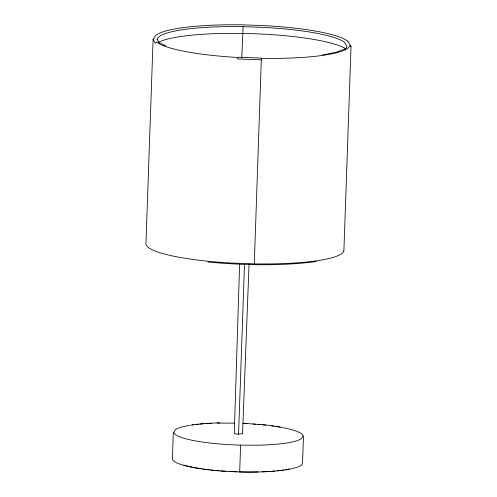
<?xml version="1.0" encoding="UTF-8"?>
<svg xmlns="http://www.w3.org/2000/svg" width="497" height="497" viewBox="0 0 497 497"><rect width="100%" height="100%" fill="white"/><g stroke="black" fill="none" stroke-linecap="round" stroke-linejoin="round"><path stroke-width="0.75" d="M173.739 432.402A64.225 10.822 2 0 0 240.61 445.132L239.691 471.933L222.768 471.106A64.629 10.891 2 0 1 172.397 459.122L173.285 433.235L175.385 429.625A65.374 11.015 2 0 1 190.252 425.283M249.065 263.938L242.567 433.589L238.566 434.179A4.1 0.69 2 0 1 235.59 433.893L234.28 433.365L239.635 263.683M347.788 41.208A97.132 16.364 2 0 0 266.454 25.726L242.853 24.85A98.835 16.656 2 0 0 154.219 37.971L153.101 39.213L145.975 243.257A98.294 16.563 2 0 0 230.422 262.994L254.29 263.87A99.916 16.836 2 0 0 343.881 250.606M241.778 57.441L243.095 26.652L265.963 27.503A94.113 15.854 2 0 1 344.769 42.5L346.925 46.42A95.741 16.134 2 0 1 344.353 49.619M238.566 434.179L244.536 263.839M254.29 263.87L261.36 58.366A98.816 16.649 2 0 0 349.987 45.246L351.025 46.569L343.899 250.606M344.949 48.948L336.152 52.284L322.472 54.999M316.266 261.577C280.333 266.175 243.903 265.28 207.889 262.037M192.103 424.829L204.876 423.469L219.935 422.81M234.671 423.158L219.531 423.09A65.374 11.015 2 0 0 217.133 423.146M240.61 445.132L257.266 445.206A65.38 11.015 2 0 0 301.412 438.677L303.04 435.894L303.45 436.745L302.549 462.632A65.697 11.071 2 0 1 239.691 471.933M238.001 57.223L261.198 58.081M261.416 59.833L237.56 58.944L237.759 57.49A97.145 16.37 2 0 1 156.425 42.009L155.356 43.301L153.101 39.213M242.983 423.214L268.206 425.177L281.669 427.24M158.058 42.003L165.718 45.954M347.782 41.208L351.025 46.569M157.201 39.369L159.363 43.282M158.444 42.375A98.238 16.55 2 0 1 242.617 33.417A96.654 16.283 2 0 1 345.539 48.669M157.22 39.369A95.759 16.134 2 0 1 243.095 26.658M243.101 423.413A64.225 10.822 2 0 1 246.947 423.606M252.998 423.991A64.225 10.822 2 0 1 255.328 424.165M257.651 424.351A64.225 10.822 2 0 1 260.72 424.631M262.981 424.854A64.225 10.822 2 0 1 265.945 425.171M271.256 425.817A64.225 10.822 2 0 1 273.654 426.146M275.226 426.376A64.225 10.822 2 0 1 279.743 427.103M281.165 427.358A64.225 10.822 2 0 1 282.551 427.613M283.358 427.768A64.225 10.822 2 0 1 303.064 435.894M191.128 425.152A65.374 11.015 2 0 1 193.203 424.86M195.389 424.587A65.374 11.015 2 0 1 198.465 424.252M200.055 424.103A65.374 11.015 2 0 1 203.329 423.829M205.596 423.668A65.374 11.015 2 0 1 211.616 423.338M289.229 468.994A63.74 10.741 2 0 1 285.315 469.715M283.632 469.982A63.74 10.741 2 0 1 281.6 470.261M280.19 470.442A63.74 10.741 2 0 1 277.227 470.777M274.909 471.001A63.74 10.741 2 0 1 271.71 471.268M269.492 471.429A63.74 10.741 2 0 1 262.087 471.815M258.223 471.939A63.74 10.741 2 0 1 239.616 471.914M236.628 471.827A62.709 10.567 2 0 1 229.105 471.485M226.129 471.311A62.709 10.567 2 0 1 220.811 470.932M219.22 470.802A62.709 10.567 2 0 1 216.071 470.522M214.511 470.373A62.709 10.567 2 0 1 210.697 469.976M209.212 469.808A62.709 10.567 2 0 1 203.018 469.006M201.484 468.783A62.709 10.567 2 0 1 189.425 466.553M187.916 466.192A62.709 10.567 2 0 1 183.834 465.08M242.306 433.415A4.1 0.69 2 0 1 242.48 433.601"/></g></svg>
